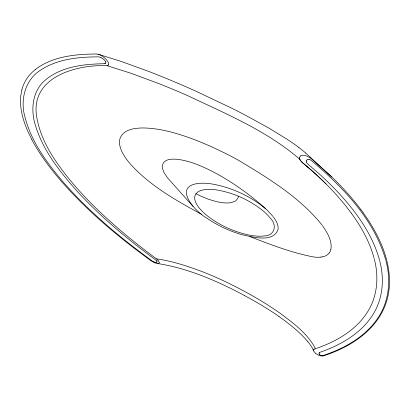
<?xml version="1.0" encoding="UTF-8"?>
<svg xmlns="http://www.w3.org/2000/svg" width="410" height="410" viewBox="0 0 410 410"><rect width="100%" height="100%" fill="white"/><g stroke="black" fill="none" stroke-linecap="round" stroke-linejoin="round"><path stroke-width="0.61" d="M299.587 157.835L299.623 157.43A15.575 5.883 29.6 0 1 300.084 156.389L300.356 156.097M108.635 64.042L108.635 63.832A11.649 4.402 29.6 0 0 108.45 62.92L108.281 62.484A12.941 4.889 29.6 0 0 107.389 60.972L106.979 60.429A14.022 5.299 29.6 0 0 105.462 58.763L104.863 58.199A12.367 4.674 29.6 0 0 103.54 57.072L102.895 56.58A6.826 2.578 29.6 0 0 101.157 55.437L100.85 55.273A4.689 1.773 29.6 0 0 99.102 54.515L98.81 54.427M306.347 161.186L306.357 161.586A9.409 3.557 29.6 0 0 306.454 162.068L306.501 162.201M306.357 161.068L306.695 160.223M105.811 62.909L105.795 62.971A6.17 2.332 29.6 0 1 105.57 63.345L105.513 63.396M330.849 249.511C332.443 240.885 327.39 232.931 322.721 225.956M21.868 89.857L20.746 96.083A247.937 93.68 29.6 0 0 28.054 131.815L31.949 139.789M319.103 353.077L319.123 353.02A6.288 2.373 29.6 0 0 319.036 353.466M159.1 263.035L159.08 263.082A4.91 1.855 29.6 0 1 158.732 263.404M319.2 352.882L319.703 352.405M195.99 193.71C192.89 198.071 195.811 203.601 198.645 207.265A32.334 12.218 29.6 0 0 205.4 214.251C217.741 224.48 232.721 231.445 248.337 234.909A58.784 22.212 29.6 0 0 264.23 235.945C274.72 236.001 277.442 224.777 270.221 218.074A32.303 12.208 29.6 0 0 263.784 211.437C250.751 200.639 234.827 193.335 218.212 190.184A59.019 22.299 29.6 0 0 206.056 189.471C202.422 189.84 198.394 190.717 195.99 193.71A34.378 12.992 29.6 0 0 200.454 195.959L208.413 199.245L216.367 201.607A45.203 17.082 29.6 0 0 231.711 202.499L235.776 200.854L237.913 198.153A34.486 13.033 29.6 0 0 238.256 196.175M329.235 252.949L330.009 251.74A66.789 25.235 29.6 0 0 330.849 249.511M306.767 160.136L306.911 159.987A9.912 3.746 29.6 0 1 307.474 159.633M108.178 65.118L108.009 65.257A8.513 3.218 29.6 0 1 107.307 65.579L107.036 65.631M35.516 69.357C52.706 56.283 75.527 54.151 96.417 53.997M319.79 352.354C340.418 345.184 360.969 333.673 372.849 314.695C382.919 298.982 384.508 279.036 379.798 261.242M314.742 348.93L315.377 348.741M316.377 348.413C336.267 341.515 355.957 330.296 367.452 312.071C377.523 296.476 379.024 276.606 374.263 258.951M307.608 159.587L307.726 159.546A6.996 2.644 29.6 0 1 308.053 159.475L308.192 159.459M156.476 262.385L156.466 262.39A3.639 1.373 29.6 0 1 155.949 262.436L155.851 262.431M322.634 256.814L320.861 257.111M322.69 355.993L323.07 355.941A11.598 4.382 29.6 0 0 323.372 355.885C350.217 347.265 377.651 329.994 386.476 301.627C393.754 278.498 386.943 253.411 375.744 232.757A247.983 93.7 29.6 0 0 366.776 217.894L363.209 212.78M322.588 355.998L321.24 355.941A6.191 2.342 29.6 0 1 319.943 355.654L319.574 355.531A5.397 2.04 29.6 0 1 319.293 355.434L319.246 355.414A5.192 1.963 29.6 0 1 318.396 355.055L318.016 354.87A5.053 1.906 29.6 0 1 315.818 353.456L315.71 353.369M322.409 355.644L322.321 355.644A5.048 1.906 29.6 0 1 321.983 355.639L321.876 355.629M104.391 63.719C83.881 64.068 61.515 66.415 45.259 80.14C32.498 90.779 30.565 109.173 35.096 124.286C42.502 149.773 59.342 171.185 76.69 190.711C100.224 216.49 127.151 238.963 155.246 259.581A4.73 1.789 29.6 0 1 156.272 260.524M96.586 54.007L98.631 54.376M244.232 295.395C217.315 280.932 187.324 268.094 157.712 263.553A4.32 1.635 29.6 0 0 158.614 263.451M157.522 263.533L156.533 263.348A6.965 2.634 29.6 0 1 156.169 263.251L155.831 263.148A6.832 2.583 29.6 0 1 154.38 262.61L154.037 262.451A7.19 2.716 29.6 0 1 153.699 262.292L151.157 260.827A8.62 3.26 29.6 0 1 150.572 260.422C117.034 236.032 84.942 209.131 58.041 177.433A257.439 97.272 29.6 0 1 31.913 139.779M309.15 159.505L309.068 159.49A4.09 1.548 29.6 0 0 308.356 159.449M98.764 54.412L121.514 61.546L147.8 71.079A386.051 145.863 29.6 0 1 195.98 91.235L230.364 107.533A315.28 119.125 29.6 0 1 244.591 114.764L268.683 127.956L287.343 139.415A88.186 33.323 29.6 0 1 298.7 147.359M154.842 262.241L154.918 262.262A3.71 1.399 29.6 0 0 155.697 262.415M196.334 140.333C179.144 133.839 161.171 128.135 142.629 127.951C134.49 128.135 124.148 129.293 120.35 137.596A74.364 28.095 29.6 0 0 119.525 141.23L119.51 143.013A69.182 26.137 29.6 0 0 123.815 155.164L125.27 157.425A69.885 26.404 29.6 0 0 131.42 165.23C151.018 186.278 176.428 200.782 201.52 214.256M196.58 140.415L210.965 146.447L225.597 153.448A143.895 54.371 29.6 0 1 239.112 160.653C269.16 178.668 300.253 197.722 322.368 225.469M250.049 236.647C270.846 244.714 291.894 252.847 313.881 257.019A41.143 15.544 29.6 0 0 320.856 257.106M153.873 261.877L153.822 261.852A3.926 1.481 29.6 0 1 153.637 261.764A4.32 1.63 29.6 0 1 153.171 261.529L152.817 261.329A5.284 1.999 29.6 0 1 151.731 260.622C120.217 237.728 90.077 212.559 64.283 183.27C47.509 163.677 31.303 142.137 24.882 116.706C20.064 99.886 25.133 79.714 40.59 70.136C57.523 58.896 78.761 56.918 98.569 56.867A4.71 1.778 29.6 0 1 99.589 57.062L99.82 57.128A3.885 1.471 29.6 0 1 100.773 57.487M100.901 57.543L101.009 57.595A3.921 1.481 29.6 0 1 101.762 58L101.885 58.071M309.981 157.753L309.832 157.655A6.473 2.445 29.6 0 0 308.351 156.799L307.577 156.425A7.016 2.65 29.6 0 0 305.927 155.79L305.542 155.672A8.226 3.106 29.6 0 0 303.631 155.308L303.303 155.282A10.814 4.085 29.6 0 0 301.545 155.472L301.104 155.621A14.191 5.361 29.6 0 0 300.356 156.097M310.068 157.814L310.175 157.886A6.529 2.465 29.6 0 1 311.123 158.593L311.344 158.772M278.974 316.525C289.383 323.931 299.607 331.869 307.859 341.694M298.685 147.364L300.079 148.425A56.78 21.453 29.6 0 1 305.742 153.063M311.497 158.901L331.505 176.71M273.039 216.49L267.228 210.192A38.197 14.432 29.6 0 0 265.793 208.885C250.295 195.924 231.178 187.216 211.263 183.864A67.553 25.522 29.6 0 0 201.412 183.234C171.359 184.459 193.612 210.525 206.589 218.002C217.49 225.459 229.605 231.158 242.305 234.802C252.688 236.903 273.731 243.263 278.134 229.062C278.477 224.583 276.017 220.575 273.444 217.018M315.644 353.312L315.515 353.205A5.622 2.127 29.6 0 1 314.403 352.041L314.26 351.847A6.611 2.496 29.6 0 1 313.834 351.098M307.777 167.131L302.723 162.878A7.708 2.911 29.6 0 1 301.452 161.678L300.925 161.063A7.6 2.87 29.6 0 0 302.067 162.278L302.272 162.457M307.777 167.106L310.652 169.622M311.221 170.119L303.169 163.206A2.286 0.861 29.6 0 1 302.339 162.519M305.732 153.068L331.777 176.971M310.693 169.643L311.503 170.37M311.272 170.145L312.625 171.365M311.554 170.401L313.737 172.354M312.979 171.667L314.839 173.343M314.106 172.677L316.469 174.829M265.793 208.885C252.755 197.082 238.558 186.545 223.435 177.561A82.651 31.227 29.6 0 0 216.07 173.394C204.159 167.121 191.654 161.273 178.196 159.418C172.656 158.849 164.292 158.465 162.396 165.143A40.088 15.144 29.6 0 0 162.309 165.696L162.268 166.629A39.626 14.97 29.6 0 0 162.432 168.238L164.056 172.646L167.47 177.761L192.972 206.332M315.223 173.686L317.007 175.321M156.553 258.946L156.902 259.269A10.916 4.126 29.6 0 1 158.06 260.488L158.291 260.775M316.879 175.198L317.545 175.818M317.427 175.7L318.611 176.807M317.97 176.208L319.139 177.299M319.047 177.212L320.189 178.288M319.585 177.714L320.707 178.78M320.646 178.719L321.071 179.129M321.015 179.073L321.435 179.472M321.384 179.421L321.799 179.821M321.747 179.77L322.157 180.169M322.111 180.123L322.521 180.513M322.475 180.472L322.88 180.861M322.839 180.82L323.946 181.897M323.203 181.174L323.562 181.522M323.92 181.871L324.3 182.245M324.274 182.219L324.653 182.588M324.633 182.573L325.002 182.937M324.986 182.921L325.35 183.28M325.34 183.27L326.047 183.972M326.042 183.967L328.779 186.729A195.862 74.005 29.6 0 1 336.267 194.688L344.313 204.052L351.385 213.215M156.369 260.632L156.451 260.729A3.977 1.502 29.6 0 1 156.861 261.36L156.892 261.436M360.938 209.679L363.163 212.718M351.426 213.272C361.312 226.899 369.723 241.885 374.079 258.238M300.622 160.659C300.233 160.049 299.397 159.029 298.767 158.398C266.336 130.636 226.13 113.898 187.913 95.75A350.509 132.435 29.6 0 0 158.778 83.573L130.836 73.211L106.913 65.651C74.61 64.462 27.936 78.069 37.238 119.73C42.204 144.32 57.615 165.194 73.349 184.08C97.744 212.39 126.48 236.631 156.435 258.833C170.586 260.862 184.321 265.07 197.717 269.954A144.289 54.52 29.6 0 1 221.395 279.774C241.685 289.296 261.406 300.161 279.779 313.02C293.201 323.049 307.664 333.453 315.48 348.72M300.51 160.489L300.515 160.505A10.424 3.936 29.6 0 1 299.992 159.577L299.869 159.285M105.575 61.659L105.508 61.531A7.108 2.685 29.6 0 0 104.863 60.588L104.617 60.301A6.719 2.537 29.6 0 0 103.52 59.245L103.171 58.963A5.222 1.973 29.6 0 0 102.003 58.143M312.973 349.243L313.783 350.96A6.119 2.311 29.6 0 1 313.696 350.652M159.054 262.046L158.998 261.913A7.564 2.86 29.6 0 0 158.357 260.868M385.789 260.181C374.135 219.288 343.18 187.401 311.513 160.679A2.644 0.999 29.6 0 0 310.877 160.218L310.718 160.12A2.219 0.835 29.6 0 0 310.175 159.838L310.021 159.772A2.434 0.917 29.6 0 0 309.242 159.526M379.624 260.575C373.243 236.442 358.381 214.983 341.812 196.436A194.012 73.308 29.6 0 0 317.478 172.354L307.951 164.169A3.669 1.384 29.6 0 1 307.187 163.39L307.018 163.17A6.616 2.501 29.6 0 1 306.557 162.334M385.994 260.986C391.099 280.004 389.177 301.442 377.907 317.96C365.269 336.984 344.139 348.556 323.029 355.557A7.646 2.89 29.6 0 1 322.562 355.634M329.179 252.914A52.172 19.711 29.6 0 1 322.69 256.86M331.828 176.971A211.278 79.827 29.6 0 1 360.882 209.669M313.645 350.386A9.548 3.608 29.6 0 1 314.777 348.956M299.812 159.136A13.638 5.151 29.6 0 1 299.592 157.835M159.1 262.195A5.74 2.168 29.6 0 1 159.141 262.938M321.712 355.608A2.762 1.045 29.6 0 1 321.138 355.48M320.994 355.434A1.84 0.697 29.6 0 1 320.599 355.275M320.476 355.214A1.466 0.553 29.6 0 1 319.836 354.804M319.744 354.732A1.917 0.723 29.6 0 1 319.38 354.342M319.313 354.26A3.47 1.312 29.6 0 1 319.062 353.63M108.624 64.155A10.296 3.89 29.6 0 1 108.245 65.052M156.922 261.524A3.475 1.312 29.6 0 1 156.958 261.98M156.907 262.103A3.418 1.291 29.6 0 1 156.569 262.359M154.739 262.21A3.552 1.343 29.6 0 1 153.986 261.923M307.843 341.694A52.998 20.023 29.6 0 1 312.994 349.248M244.232 295.472A128.981 48.734 29.6 0 1 279.041 316.494M21.832 89.836A258.408 97.636 29.6 0 1 35.542 69.377M105.642 61.802A6.775 2.562 29.6 0 1 105.836 62.797M105.411 63.463A5.34 2.019 29.6 0 1 104.391 63.724"/></g></svg>
